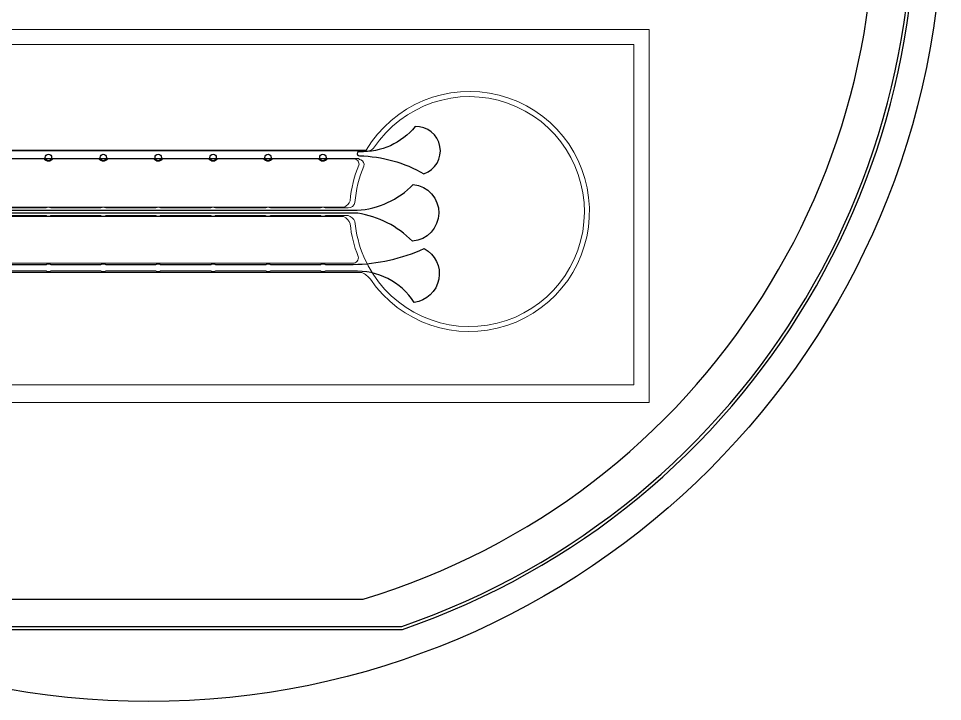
# Model space of a CAD drawing. Header units: inches. Extents: x -52997 to 52003, y -52254 to 52746.
# Drawn here: x -9110 to 52003, y -52254 to -7101 of the extents above; entities that cross this region are included whole.
import ezdxf

# ---------------------------------------------------------------- set-up
doc = ezdxf.new("R2010")
doc.units = ezdxf.units.IN
doc.header["$MEASUREMENT"] = 0
doc.layers.add('1', color=1, linetype='Continuous')
doc.layers.add('2', color=140, linetype='Continuous', lineweight=0)
doc.layers.add('3', color=90, linetype='Continuous', lineweight=0)

msp = doc.modelspace()

# ---------------------------------------------------------------- linework, layer by layer
at = {"layer": '1'}
for points in [[(-16283, -47486), (0, -47486), (16283, -47486, 5.999107)], [(-16250, -47286), (0, -47286), (16250, -47286, 5.986812)], [(-13686, -45486), (0, -45486), (13686, -45486, 6.794322)], [(17708, -17368, 0.864547), (17129, -14252, -0.231962), (13452, -15913, 1.186709), (13451, -16178, -0.124132)], [(16940, -21820, 0.161601), (13323, -19974), (-22462, -19974), (-22463, -19783), (13291, -19783, 0.187661), (16996, -18074, -0.918936)]]:
    msp.add_lwpolyline(points, format="xyb", close=True, dxfattribs=at)
msp.add_lwpolyline([(-10605, -23361), (-7284, -23361, -0.280088), (-6975, -23361), (-3653, -23361, -0.280183), (-3344, -23361), (-23, -23361, -0.280088), (286, -23361), (3608, -23361, -0.280088), (3917, -23361), (7238, -23361, -0.280088), (7547, -23361), (10863, -23361, -0.269749), (11184, -23361), (13019, -23361, 0.101968), (17720, -22309, -0.730427), (17059, -25872, 0.270528), (13019, -23811), (11184, -23811, -0.29355), (10863, -23811), (7547, -23811, -0.304801), (7238, -23811), (3917, -23811, -0.304801), (3608, -23811), (286, -23811, -0.304801), (-23, -23811), (-3338, -23811, -0.29907), (-3653, -23811), (-6975, -23811, -0.304801), (-7284, -23811), (-10605, -23811, -0.304801)], format="xyb", dxfattribs=at)
for centre, radius in [((-497, 246), 52500), ((-7129, -16282), 210), ((-3499, -16282), 210), ((132, -16282), 210), ((3762, -16282), 210), ((7393, -16282), 210), ((11023, -16282), 210)]:
    msp.add_circle(centre, radius, dxfattribs=at)
at = {"layer": '2'}
for points in [[(-16283, -47486), (0, -47486), (16283, -47486, 5.999107)], [(-16250, -47286), (0, -47286), (16250, -47286, 5.986812)], [(-13686, -45486), (0, -45486), (13686, -45486, 6.794322)]]:
    msp.add_lwpolyline(points, format="xyb", close=True, dxfattribs=at)
for points in [[(32592, -7827), (32592, -32478), (-32408, -32478), (-32408, -7827)], [(-31408, -31309), (-31408, -8827), (31592, -8827), (31592, -31309)]]:
    msp.add_lwpolyline(points, close=True, dxfattribs=at)
for points in [[(-10599, -20128), (-7290, -20128, 0.295215), (-6969, -20128), (-3659, -20128, 0.295215), (-3338, -20128), (-29, -20128, 0.295215), (292, -20128), (3602, -20128, 0.295215), (3923, -20128), (7232, -20128, 0.295215), (7553, -20128), (10863, -20128, 0.295215), (11184, -20128), (12688, -20128, -0.234364), (13145, -20530, 0.079722), (13732, -22866, 3.956885), (14379, -15672, -0.24966), (13681, -15862, 0.063657), (13609, -15842), (-22508, -15842)], [(-22508, -16366), (13372, -16366, 0.150208), (13532, -16441, -0.346375), (13738, -16856, 0.08198), (13140, -19259, -0.352291), (12688, -19628), (11178, -19628, 0.282379), (10869, -19628), (7547, -19628, 0.282379), (7238, -19628), (3917, -19628, 0.282379), (3608, -19628), (286, -19628, 0.282379), (-23, -19628), (-3344, -19628, 0.282379), (-3653, -19628), (-6975, -19628, 0.282379), (-7284, -19628, -0.282379), (-6975, -19628)], [(-7284, -19628), (-10605, -19628, 0.282379)], [(-7290, -20128, 0.295215), (-6969, -20128)]]:
    msp.add_lwpolyline(points, format="xyb", dxfattribs=at)
msp.add_circle((-497, 246), 52500, dxfattribs=at)
at = {"layer": '3'}
for points in [[(-16283, -47486), (0, -47486), (16283, -47486, 5.999107)], [(-16283, -47486), (0, -47486), (16283, -47486, 5.999107)], [(-16250, -47286), (0, -47286), (16250, -47286, 5.986812)], [(-16250, -47286), (0, -47286), (16250, -47286, 5.986812)], [(-13686, -45486), (0, -45486), (13686, -45486, 6.794322)], [(-13686, -45486), (0, -45486), (13686, -45486, 6.794322)]]:
    msp.add_lwpolyline(points, format="xyb", close=True, dxfattribs=at)
for points in [[(-22528, -15813), (13885, -15813, -3.430423), (14162, -24338, 0.123396), (13608, -23898), (-22503, -23898)], [(-22503, -19568), (12447, -19568, 0.184444), (12816, -19150, -0.076885), (13402, -16796, 0.448486), (13125, -16389), (11312, -16389, -0.514179), (10735, -16389), (7682, -16389, -0.514179), (7104, -16389), (4051, -16389, -0.514179), (3474, -16389), (420, -16389, -0.514179), (-157, -16389), (-3210, -16389, -0.514179), (-3787, -16389), (-6841, -16389, -0.514179), (-7418, -16389), (-10471, -16389, -0.514179)], [(-22503, -23276), (12999, -23276, 0.513342), (13357, -22832, -0.072289), (12830, -20685, 0.200266), (12382, -20190), (-22503, -20190)]]:
    msp.add_lwpolyline(points, format="xyb", dxfattribs=at)
msp.add_circle((-497, 246), 52500, dxfattribs=at)
msp.add_circle((-497, 246), 52500, dxfattribs=at)

doc.saveas('drawing.dxf')
